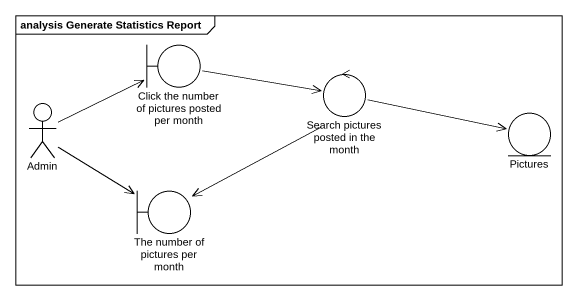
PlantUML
@startuml
mainframe analysis Generate Statistics Report
boundary "Click the number of pictures posted per month" as Click_the_number_of
actor Admin
control "Search pictures posted in the month" as Search_pictures_posted_in
entity Pictures
boundary "The number of pictures per month" as The_number_of_pictures_per
Click_the_number_of -right-> Search_pictures_posted_in
Admin -right-> Click_the_number_of
Admin --> The_number_of_pictures_per
Search_pictures_posted_in -right-> Pictures
Search_pictures_posted_in --> The_number_of_pictures_per
@enduml
